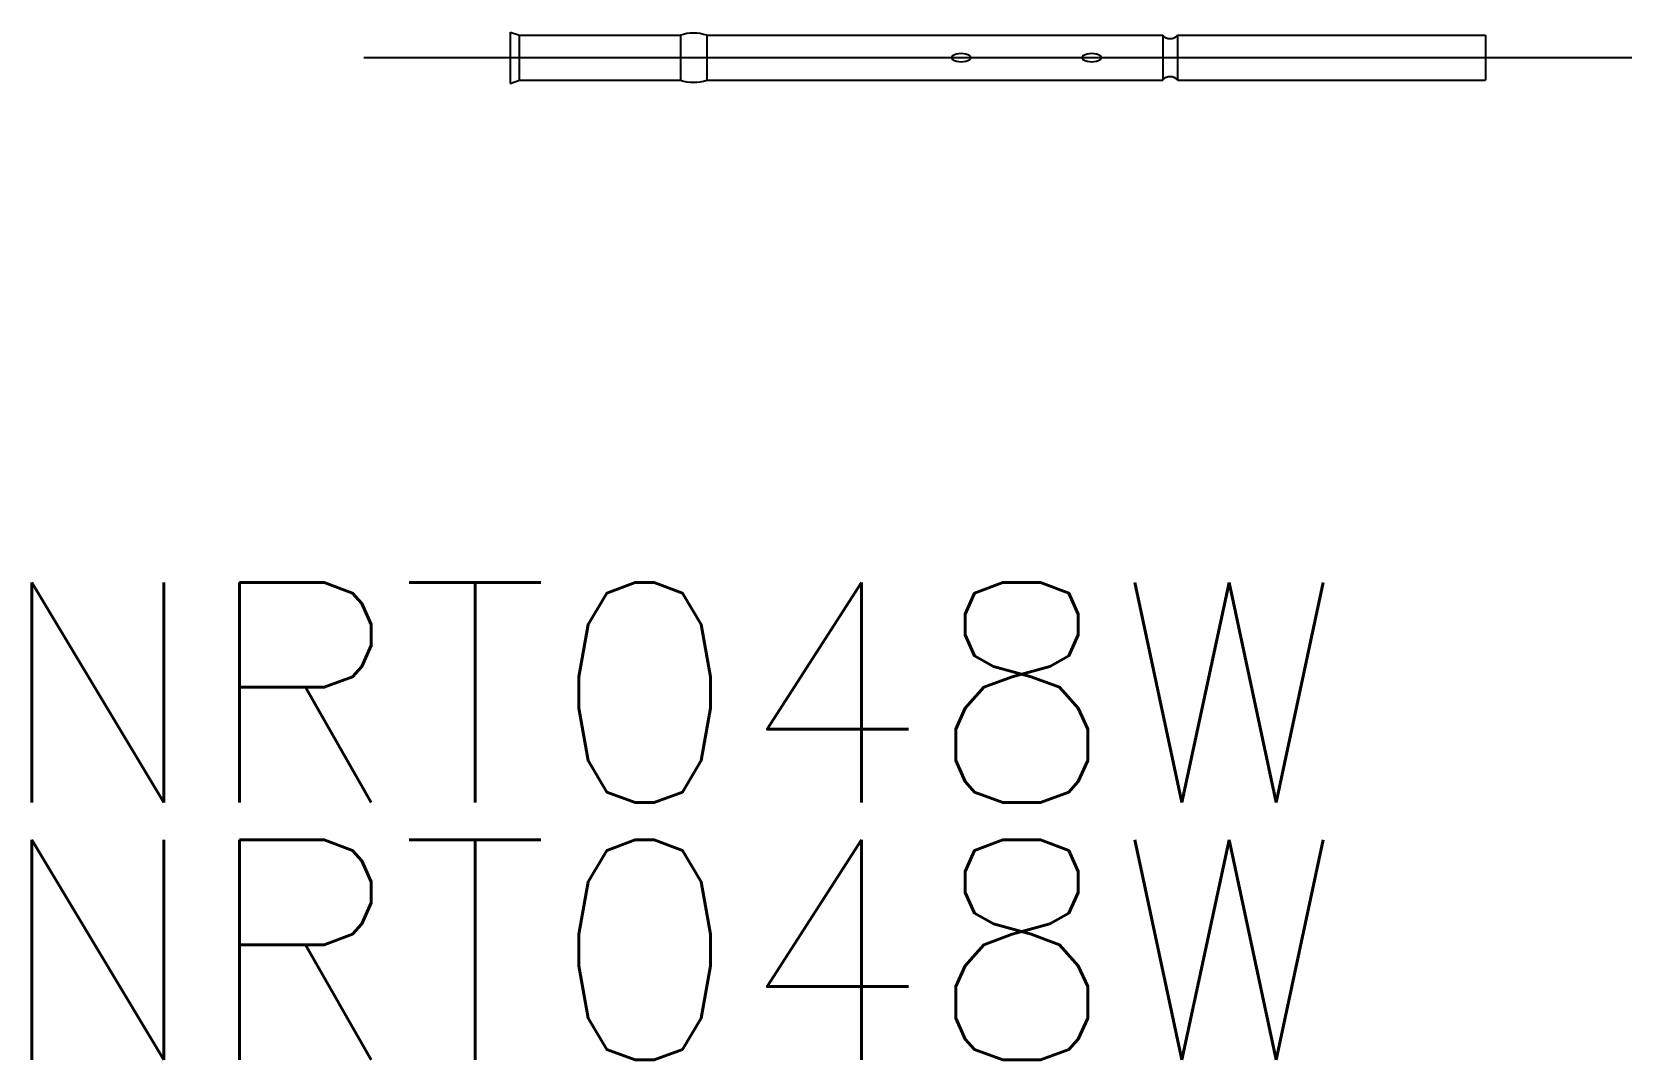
# Model space of a CAD drawing. Extents: x -6.5 to 15.3, y -13.7 to 0.3.
import ezdxf

# ---------------------------------------------------------------- set-up
doc = ezdxf.new("R2010")
doc.units = 0
doc.linetypes.add('CENTER', pattern=[50.8, 31.75, -6.35, 6.35, -6.35])
doc.layers.get('0').update_dxf_attribs({"linetype": 'CONTINUOUS'})
doc.layers.add('CENTER', color=1, linetype='CENTER')
doc.styles.get("Standard").update_dxf_attribs({"font": 'txt.shx', "height": 3, "bigfont": 'bigfont.shx'})

# ---------------------------------------------------------------- blocks, each defined once
blk = doc.blocks.new('*U2')
at = {"color": 7, "linetype": 'CONTINUOUS'}
blk.add_text('NRT048W', height=3, dxfattribs=at).set_placement((-7.039, -10.158))
blk = doc.blocks.new('*U3')
at = {"color": 7, "linetype": 'CONTINUOUS'}
blk.add_text('NRT048W', height=3, dxfattribs=at).set_placement((-7.039, -13.668))

msp = doc.modelspace()

# ---------------------------------------------------------------- linework, layer by layer
at = {"color": 7, "linetype": 'CONTINUOUS'}
for p, q in [((0, 0.35), (0, -0.35)), ((0, 0.35), (0.124, 0.305)), ((0.124, 0.305), (2.32, 0.305)), ((0.124, -0.305), (0.124, 0.305)), ((2.32, 0.305), (2.32, -0.305)), ((2.68, 0.305), (2.68, -0.305)), ((2.68, 0.305), (8.9, 0.305)), ((8.9, 0.305), (8.9, -0.305)), ((9.1, 0.305), (9.1, -0.305)), ((9.1, 0.305), (13.3, 0.305)), ((13.3, 0.305), (13.3, -0.305)), ((0, -0.35), (0.124, -0.305)), ((0.124, -0.305), (2.32, -0.305)), ((2.68, -0.305), (8.9, -0.305)), ((9.1, -0.305), (13.3, -0.305))]:
    msp.add_line(p, q, dxfattribs=at)
for centre, radius, start, end in [((2.5, -0.22), 0.555, 71.0752, 108.9248), ((9, 0.394), 0.134, 221.5445, 318.4555), ((6.038, 0), 0.022, 150.9783, 209.0217), ((6.05, -0.004), 0.0341, 134.1675, 154.0577), ((6.088, -0.046), 0.0902, 108.8326, 133.1595), ((6.122, -0.122), 0.173, 101.8155, 111.2423), ((6.15, -0.236), 0.291, 77.2977, 102.7023), ((6.178, -0.122), 0.173, 68.7577, 78.1845), ((6.212, -0.046), 0.0902, 46.8405, 71.1674), ((6.25, -0.004), 0.0341, 25.9423, 45.8325), ((6.262, 0), 0.022, 330.9783, 29.0217), ((7.818, 0), 0.022, 150.9783, 209.0217), ((7.83, -0.004), 0.0341, 134.1675, 154.0577), ((7.868, -0.046), 0.0902, 108.8326, 133.1595), ((7.902, -0.122), 0.173, 101.8155, 111.2423), ((7.93, -0.236), 0.291, 77.2977, 102.7023), ((7.958, -0.122), 0.173, 68.7577, 78.1845), ((7.992, -0.046), 0.0902, 46.8405, 71.1674), ((8.03, -0.004), 0.0341, 25.9423, 45.8325), ((8.042, 0), 0.022, 330.9783, 29.0217), ((6.05, 0.004), 0.0341, 205.9423, 225.8325), ((6.088, 0.046), 0.0902, 226.8405, 251.1674), ((6.122, 0.122), 0.173, 248.7577, 258.1845), ((6.15, 0.236), 0.291, 257.2977, 282.7023), ((6.178, 0.122), 0.173, 281.8155, 291.2423), ((6.212, 0.046), 0.0902, 288.8326, 313.1595), ((6.25, 0.004), 0.0341, 314.1675, 334.0577), ((7.83, 0.004), 0.0341, 205.9423, 225.8325), ((7.868, 0.046), 0.0902, 226.8405, 251.1674), ((7.902, 0.122), 0.173, 248.7577, 258.1845), ((7.93, 0.236), 0.291, 257.2977, 282.7023), ((7.958, 0.122), 0.173, 281.8155, 291.2423), ((7.992, 0.046), 0.0902, 288.8326, 313.1595), ((8.03, 0.004), 0.0341, 314.1675, 334.0577), ((2.5, 0.22), 0.555, 251.0752, 288.9248), ((9, -0.394), 0.134, 41.5445, 138.4555)]:
    msp.add_arc(centre, radius, start, end, dxfattribs=at)
at = {"layer": 'CENTER', "color": 1, "linetype": 'CENTER'}
msp.add_line((15.3, 0), (-2, 0), dxfattribs=at)

# ---------------------------------------------------------------- block references
at = {"color": 7, "linetype": 'CONTINUOUS'}
for name in ['*U2', '*U3']:
    msp.add_blockref(name, (0, 0), dxfattribs=at)

doc.saveas('drawing.dxf')
